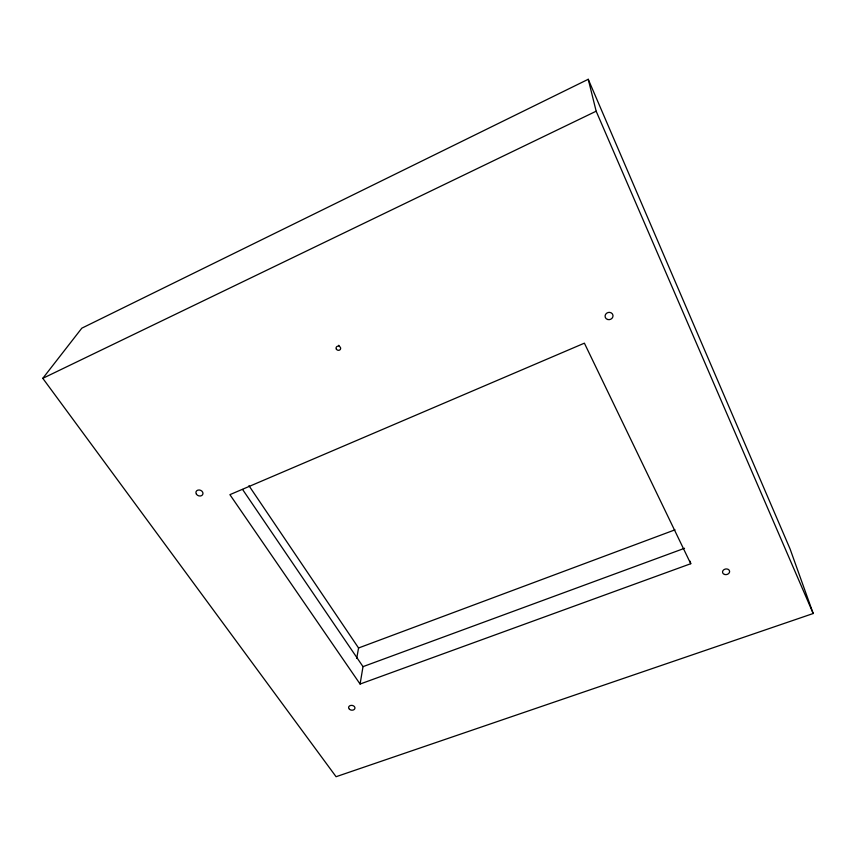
<?xml version="1.0" encoding="UTF-8"?>
<svg xmlns="http://www.w3.org/2000/svg" width="856" height="856" viewBox="0 0 856 856"><rect width="100%" height="100%" fill="white"/><g stroke="black" fill="none" stroke-linecap="round" stroke-linejoin="round"><path stroke-width="1.28" d="M690.171 561.194L690.739 563.719L360.087 684.04L363.008 666.642L242.569 489.45M356.717 658.414L358.557 647.981L248.957 485.716M42.8 378.331L81.812 328.18L588.243 79.287L790.067 548.931L813.2 613.517L336.076 776.713L42.8 378.331L596.161 111.205L588.243 79.287M358.557 647.981L674.999 529.832M363.008 666.642L684.543 548.279M360.087 684.04L229.9 494.661L584.391 343.17L690.739 563.719M596.161 111.205L813.2 613.517M339.147 345.567A2.3 2.065 19.5 0 1 338.601 345.321M349.494 709.314A3.189 2.397 8.5 0 0 354.833 708.64A3.189 2.397 8.5 0 0 351.003 705.387A3.189 2.397 8.5 0 0 349.494 709.314M724.551 574.462A3.574 2.836 -10.6 0 0 729.612 571.294A3.574 2.836 -10.6 0 0 724.037 569.582A3.574 2.836 -10.6 0 0 724.551 574.462M196.463 494.276A3.617 2.932 20.5 0 0 202.583 494.736A3.617 2.932 20.5 0 0 199.255 489.985A3.617 2.932 20.5 0 0 196.463 494.276M607.535 319.47A4.002 3.638 -15.5 0 0 612.982 315.35A4.002 3.638 -15.5 0 0 606.615 313.232A4.002 3.638 -15.5 0 0 607.535 319.47M336.355 349.13A2.322 2.076 19.3 0 0 340.335 349.419A2.322 2.076 19.3 0 0 338.377 346.124A2.322 2.076 19.3 0 0 336.355 349.13"/></g></svg>
